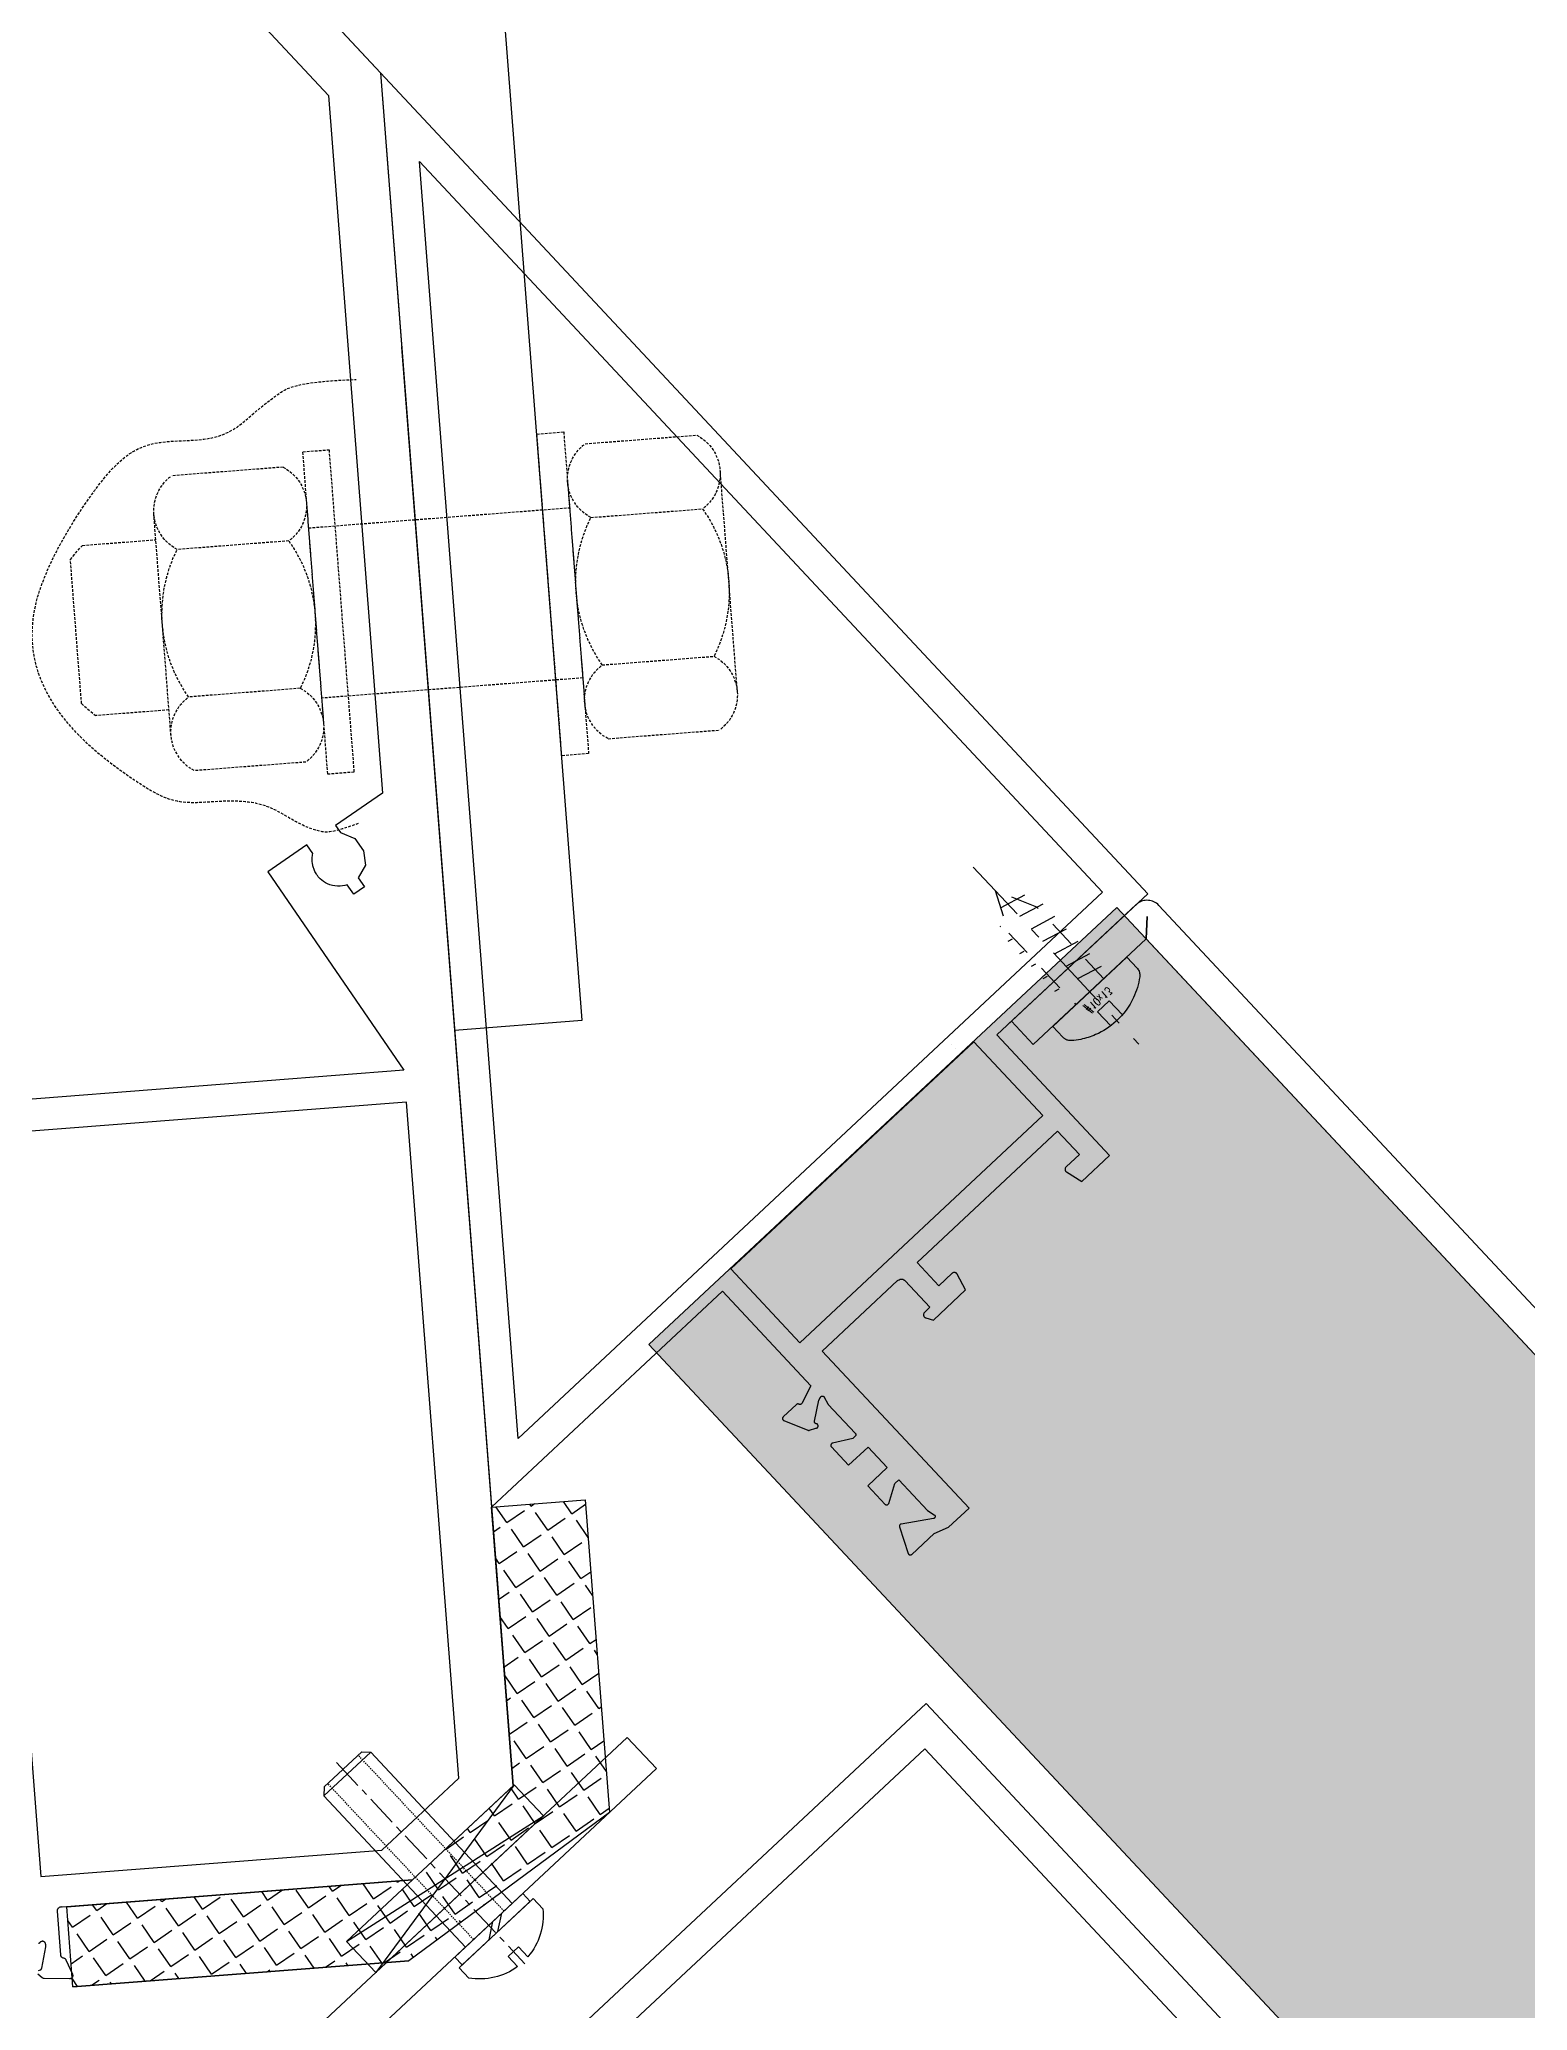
# Model space of a CAD drawing. Header units: millimetres. Extents: x -2069 to 10556, y -1036 to 8460.
# Drawn here: x 7802.4 to 7941.8, y 3614.8 to 3799.5 of the extents above; entities that cross this region are included whole.
import ezdxf

# ---------------------------------------------------------------- set-up
doc = ezdxf.new("R2010")
doc.units = ezdxf.units.MM
for name, pattern in [('ACAD_ISO04W100', [30, 24, -3, 0, -3]), ('CENTER', [2, 1.25, -0.25, 0.25, -0.25]), ('CENTER-PISA', [11, 6, -2, 1, -2]), ('CENTER2', [28.575, 19.05, -3.175, 3.175, -3.175]), ('HIDDEN', [0.375, 0.25, -0.125]), ('HIDDEN-PISA', [4.5, 2.5, -2]), ('LG', [4.1, 4, 0.1])]:
    doc.linetypes.add(name, pattern=pattern)
for name, color, linetype in [('AXIS', 1, 'ACAD_ISO04W100'), ('F-Alum', 4, 'Continuous'), ('F-dim', 1, 'Continuous'), ('F-Hidden', 9, 'HIDDEN'), ('F-Misc', 1, 'Continuous'), ('F_MISC', 8, 'Continuous'), ('Hatch', 8, 'Continuous'), ('INSUL', 173, 'Continuous'), ('XINGCAI', 4, 'LG'), ('中心线', 1, 'CENTER2'), ('虚线', 8, 'HIDDEN'), ('螺栓钉类', 241, 'Continuous')]:
    doc.layers.add(name, color=color, linetype=linetype)
doc.styles.add('ROMANS', font='simplex.shx', dxfattribs={"width": 0.8, "bigfont": 'hztxt.shx'})

# ---------------------------------------------------------------- blocks, each defined once
blk = doc.blocks.new('*U46')
at = {"layer": '中心线', "color": 1, "linetype": 'CENTER', "ltscale": 2.357948}
blk.add_line((0, 20.9), (0, -4.96), dxfattribs=at)
at = {"layer": '虚线', "linetype": 'HIDDEN', "ltscale": 0.5}
for p, q in [((-1.95, 0), (-1.95, 20)), ((1.95, 0), (1.95, 20))]:
    blk.add_line(p, q, dxfattribs=at)
at = {"layer": '螺栓钉类', "color": 241, "linetype": 'Continuous'}
for p, q in [((-2.41, 20), (-3, 19.41)), ((3, 19.41), (-3, 19.41)), ((-3, 0), (-3, 19.41)), ((2.41, 20), (-2.41, 20)), ((2.41, 20), (3, 19.41)), ((3, 0), (3, 19.41)), ((-0.91, -1), (0.53, 0)), ((0.24, -1), (1.69, 0))]:
    blk.add_line(p, q, dxfattribs=at)
blk.add_lwpolyline([(4.35, 0), (4.35, -1), (-4.35, -1), (-4.35, 0)], close=True, dxfattribs=at)
blk.add_lwpolyline([(-4.75, -1), (4.75, -1), (4.75, -2.32, -0.207256), (0.66, -4.66), (0.66, -3.38), (-0.66, -3.38), (-0.66, -4.66, -0.207256), (-4.75, -2.32)], format="xyb", close=True, dxfattribs=at)
blk = doc.blocks.new('*U47')
at = {"layer": 'F-Misc'}
blk.add_lwpolyline([(0, -4), (0, 0), (-21.5, 0), (-21.5, -4)], close=True, dxfattribs=at)
for points in [[(0, -4), (-21.5, 0)], [(-21.5, -4), (0, 0)]]:
    blk.add_lwpolyline(points, dxfattribs=at)
blk = doc.blocks.new('*U155')
at = {"layer": 'INSUL', "lineweight": 0}
h = blk.add_hatch(dxfattribs=at)
h.set_pattern_fill('岩棉', color=256, scale=60, style=0, pattern_type=2)
h.set_pattern_definition([(171.7889, (31.98, 119.4286), (-403.9210345, 60.0000015), [2.0005, -418.1072]), (146.90866, (33.7337, 118.2857), (-95.0402426, 60.000001), [2.0932, -437.4871]), (132.32733, (35.0349, 116.8571), (-106.920274, 119.9999995), [1.9323, -403.8515]), (114.797, (35.827, 115.143), (-23.76006, 60), [1.8884, -196.3933]), (91.62022, (35.8834, 113.1429), (-11.88003, 360), [2.0008, -418.1672]), (82.824825, (30.05657, 66.85714), (83.160209665, 659.99999822), [46.65104, -9750.0678]), (97.175175, (41.82346, 66.85714), (-83.16021149, 659.999997991), [46.65104, -9750.0678]), (88.37978, (35.9966, 113.1429), (11.880026, 360), [2.0008, -418.1672]), (65.203, (36.053, 115.143), (23.76006, 60), [1.8884, -196.3933]), (47.67267, (36.8452, 116.8571), (106.920274, 120), [1.9323, -403.8515]), (33.09134, (38.1463, 118.2857), (95.040242, 60.000002), [2.0932, -437.4871]), (8.2111, (39.9, 119.4286), (403.921035, 60), [2.0005, -418.1072]), (87.1662, (30, 65.7143), (11.880025, 180), [1.1443, -239.1496]), (103.9014, (30.283, 64.5714), (-47.520122, 180), [1.1773, -246.0642]), (111.6036, (30.735, 63.429), (-11.88003, 60), [1.2292, -63.304]), (122.76135, (31.4709, 62.2857), (-35.640092, 60), [1.359, -284.0386]), (138.29055, (32.4326, 61.4286), (-71.280182, 60.000001), [1.2883, -269.2446]), (152.0035, (33.5074, 60.8571), (-106.920275, 60), [1.2173, -254.4187]), (166.4772, (34.6954, 60.5714), (-237.600608, 60.000002), [1.2219, -255.3723]), (167.07075, (35.94, 60.2857), (-249.48064, 60), [1.277, -266.8823]), (12.92924, (35.94, 60.2857), (249.48064, 60), [1.277, -266.8823]), (13.5228, (37.1846, 60.5714), (237.600609, 60), [1.2219, -255.3723]), (27.9965, (38.3726, 60.8571), (118.800303, 60.000002), [1.2173, -254.4187]), (41.70945, (39.4475, 61.4286), (71.280181, 60.000002), [1.2883, -269.2446]), (57.23865, (40.4092, 62.2857), (118.800303, 180.000001), [1.359, -284.0386]), (68.3964, (41.145, 63.429), (11.88003, 60), [1.2292, -63.304]), (76.0986, (41.5972, 64.5714), (11.88003, 60), [1.1773, -246.0642]), (92.8338, (41.88, 65.7143), (-11.88003, 180), [1.1443, -239.1496])])
h.paths.add_polyline_path([(0, 0), (429.97, 0), (429.97, 60), (0, 60)])
at = {"layer": 'INSUL'}
blk.add_lwpolyline([(0, 0), (429.97, 0), (429.97, 60), (0, 60)], close=True, dxfattribs=at)
blk = doc.blocks.new('#10x13_Pan-flat-3')
at = {"color": 8, "linetype": 'HIDDEN-PISA'}
for p, q in [((-1.71, 10.8), (1.33, 11.61)), ((-2.4, 9.01), (2, 10.19)), ((-2.4, 7.41), (2.4, 8.7)), ((-2.4, 5.81), (2.4, 7.1)), ((-2.4, 4.21), (2.4, 5.5)), ((-2.4, 2.61), (2.4, 3.9)), ((-2.4, 1.01), (2.4, 2.3))]:
    blk.add_line(p, q, dxfattribs=at)
for points in [[(-1.79, 0), (-1.79, 9.2), (0, 13), (1.79, 9.2), (1.79, 0)], [(-0.75, -3.66), (-0.75, -1.85), (0.75, -1.85), (0.75, -3.66)]]:
    blk.add_lwpolyline(points, dxfattribs=at)
at = {"color": 32, "flags": 128}
blk.add_lwpolyline([(-4.75, 0), (-4.75, -1.39, 0.02045), (-4.75, -1.47, 0.043988), (-4.72, -1.64, 0.052186), (-4.64, -1.84, 0.082497), (-4.45, -2.1, 0.02583), (-4.37, -2.17, 0.072684), (-2.62, -3.19, 0.098696), (0.08, -3.7, 0.082496), (2.35, -3.3, 0.052187), (3.67, -2.67, 0.030667), (4.37, -2.17, 0.013304), (4.41, -2.14, 0.036571), (4.52, -2.03, 0.034751), (4.6, -1.92, 0.021821), (4.64, -1.85, 0.022804), (4.68, -1.76, 0.022806), (4.71, -1.68, 0.021818), (4.73, -1.59, 0.034754), (4.75, -1.45, 0.01611), (4.75, -1.39), (4.75, 0)], format="xyb", close=True, dxfattribs=at)
at = {"layer": 'AXIS', "color": 8, "linetype": 'CENTER-PISA'}
blk.add_line((0, 15.99), (0, -6.7), dxfattribs=at)
at = {"layer": 'Defpoints', "color": 8, "style": 'ROMANS', "oblique": 360, "width": 0.8}
blk.add_text('#10x13', height=0.75, rotation=180, dxfattribs=at).set_placement((1.46, -0.75))
blk = doc.blocks.new('A$C5137bee4')
at = {"layer": 'Hatch', "extrusion": (3.25153e-06, 1.90405e-06, 1)}
h = blk.add_hatch(dxfattribs=at)
h.set_pattern_fill('ANGLE', color=256, scale=10, angle=32.4538)
h.set_pattern_definition([(32.453754, (3685.6706, 83808.4), (-1.4757014, 2.32051834), [2, -0.75]), (122.453754, (3685.6706, 83808.4), (-2.32051834, -1.4757014), [2, -0.75])])
h.paths.add_polyline_path([(56.61, 80.89), (65.42, 81.27), (66.67, 51.89), (47.41, 38.66), (15.87, 37.32), (15.55, 44.84), (48, 46.22), (57.73, 54.7)])
at = {"layer": 'F-Alum', "extrusion": (-1.39685e-07, 7.20563e-06, 1)}
blk.add_line((120.06, 136.2, 0), (106.56, 124.44, 0), dxfattribs=at)
at = {"layer": 'F-Alum', "extrusion": (1.18609e-07, 6.83053e-06, 1)}
for p, q in [((96.68, 61.06, 0), (13.75, -11.21, 0)), ((96.39, 56.83, 0), (13.46, -15.45, 0))]:
    blk.add_line(p, q, dxfattribs=at)
at = {"layer": 'F-Alum', "extrusion": (1.18609e-07, 6.83053e-06, 1), "elevation": 0, "flags": 128}
for points in [[(-5.75, 280.54), (50.88, 215.58), (57.73, 54.7), (48, 46.22), (15.11, 44.82, 0.024469), (15.07, 44.83, 0.098696), (14.91, 44.81, 0.082496), (14.79, 44.75, 0.052187), (14.72, 44.69, 0.043988), (14.68, 44.63, 0.036571), (14.65, 44.57, 0.034751), (14.63, 44.52, 0.021821), (14.63, 44.48, 0.016622), (14.62, 44.46), (14.8, 40.35, 0.013937), (14.8, 40.33, 0.034754), (14.81, 40.29, 0.036571), (14.82, 40.25, 0.043988), (14.84, 40.2, 0.052185), (14.88, 40.15, 0.082496), (14.96, 40.09, 0.081662), (15.05, 40.06, -0.081662), (15.15, 40.03, -0.082497), (15.22, 39.98, -0.052186), (15.26, 39.93, -0.041949), (15.29, 39.88), (15.86, 38.49, -0.002035), (15.86, 38.49, -0.036572), (15.87, 38.45, -0.034752), (15.88, 38.41, -0.013938), (15.88, 38.39, -0.00788), (15.88, 38.38, -0.022804), (15.88, 38.36, -0.022806), (15.88, 38.33, -0.021821), (15.87, 38.3, -0.034751), (15.86, 38.26, -0.036571), (15.84, 38.22, -0.043988), (15.81, 38.18, -0.052185), (15.76, 38.14, -0.082496), (15.67, 38.09, -0.067804), (15.59, 38.08, -0.02182), (15.57, 38.08), (15.57, 38.08), (13.2, 38.19, -0.008864), (13.19, 38.19, -0.098699), (13.07, 38.22, -0.067391), (13.01, 38.27), (12.63, 38.61, -0.015022)], [(12.7, 38.95), (12.87, 39, 0.00225), (12.87, 39, 0.082496), (12.93, 39.03, 0.052185), (12.96, 39.06, 0.043988), (12.98, 39.09, 0.036571), (12.99, 39.12, 0.034751), (13, 39.14, 0.00985), (13.01, 39.15), (13.45, 41.15, 0.011968), (13.45, 41.17, 0.022806), (13.46, 41.19, 0.022804), (13.46, 41.22, 0.007879), (13.46, 41.23), (13.45, 41.39, 0.013938), (13.45, 41.41, 0.034752), (13.44, 41.45, 0.036572), (13.43, 41.49, 0.043988), (13.41, 41.54, 0.052186), (13.37, 41.59, 0.082497), (13.29, 41.65, 0.098699), (13.18, 41.68, 0.030689), (13.14, 41.68, 0.067802), (13.06, 41.66, 0.082496), (12.97, 41.62, 0.052187), (12.93, 41.58, 0.00812), (12.92, 41.57, -0.00812), (12.91, 41.56, -0.052185), (12.87, 41.52, -0.082496), (12.78, 41.47, -0.067804)], [(-1.4, 267.94), (45.96, 213.61), (48.74, 148.11), (44.22, 145.23), (44.66, 144.55), (45.99, 143.96), (46.75, 142.76), (46.89, 141.41), (46.19, 140.25), (46.74, 139.4), (45.71, 138.74), (45.14, 139.64, -0.09349), (44.22, 139.54, -0.098699), (43.28, 139.8, -0.082496), (42.62, 140.29, -0.052185), (42.3, 140.7, -0.043988), (42.11, 141.09, -0.036571), (41.99, 141.44, -0.034754), (41.94, 141.78, -0.021818), (41.92, 142, -0.022806), (41.93, 142.23, -0.022804), (41.96, 142.46, -0.021821), (42.01, 142.67, -0.001148), (42.01, 142.68), (41.49, 143.5), (37.73, 141.11), (49.83, 122.08), (4.89, 120.16)], [(51.97, 189.8), (56.61, 80.89), (78.93, 100.35), (86.9, 91.21), (86.01, 89.59, -0.007805), (86.01, 89.59), (86.01, 89.59, -0.009552), (86, 89.58, -0.025191), (85.99, 89.57, -0.021821), (85.98, 89.55), (85.98, 89.55, -0.022804), (85.97, 89.54), (85.97, 89.54, -0.022806), (85.95, 89.53), (85.95, 89.53, -0.005775), (85.95, 89.53, -0.016042), (85.94, 89.52, -0.034754), (85.91, 89.51), (85.91, 89.51, -0.036571), (85.89, 89.5), (85.89, 89.5, -0.011045), (85.88, 89.49, -0.032927), (85.85, 89.49, -0.049435), (85.81, 89.49, -0.002743), (85.81, 89.49, -0.049435), (85.77, 89.5, -0.032927), (85.75, 89.51, -0.011045), (85.74, 89.52, -0.000175), (85.74, 89.52), (85.72, 89.52, 0.000175), (85.72, 89.52, 0.011044), (85.71, 89.53, 0.032927), (85.69, 89.54, 0.049435), (85.65, 89.55, 0.002743), (85.65, 89.55, 0.049435), (85.61, 89.55, 0.032927), (85.58, 89.54, 0.011044), (85.58, 89.54), (85.58, 89.54, 0.036572), (85.55, 89.53), (85.55, 89.53, 0.034752), (85.52, 89.52, 0.016043), (85.51, 89.51, 0.005774), (85.51, 89.51), (85.51, 89.51, 0.022699), (85.49, 89.5), (84.21, 88.38), (84.21, 88.38, 0.000105), (84.21, 88.38), (84.21, 88.38, 0.022806), (84.2, 88.37), (84.2, 88.37, 0.021821), (84.19, 88.35, 0.025188), (84.17, 88.34, 0.009555), (84.17, 88.33), (84.17, 88.33, 0.036571), (84.16, 88.31, 0.036216), (84.15, 88.28, 0.00776), (84.15, 88.27, 0.04441), (84.14, 88.24, 0.007757), (84.14, 88.23, 0.036219), (84.14, 88.2, 0.036571), (84.15, 88.17, 0.009552), (84.15, 88.17, 0.025191), (84.16, 88.15, 0.021821), (84.17, 88.13, 0.022804), (84.18, 88.12, 0.022806), (84.19, 88.1, 0.005775), (84.19, 88.1, 0.016042), (84.2, 88.09, 0.034754), (84.22, 88.07, 0.036571), (84.25, 88.05, 0.011045), (84.25, 88.05), (84.25, 88.05, 0.010598), (84.26, 88.05), (86.49, 87.06, 0.022322), (86.51, 87.05, 0.049435), (86.55, 87.04, 0.002743), (86.55, 87.04, 0.049435), (86.59, 87.04, 0.032927), (86.61, 87.05, 0.011045), (86.62, 87.05), (86.62, 87.05, 0.006723), (86.63, 87.05), (87.23, 87.22), (87.23, 87.22, 0.044577), (87.27, 87.22, 0.032927), (87.3, 87.23, 0.011045), (87.31, 87.23), (87.31, 87.23, 0.036571), (87.34, 87.24), (87.34, 87.24, 0.034754), (87.36, 87.25, 0.016042), (87.37, 87.26, 0.005775), (87.38, 87.26), (87.38, 87.26, 0.022806), (87.39, 87.27), (87.39, 87.27, 0.022804), (87.41, 87.29), (87.41, 87.29, 0.021821), (87.42, 87.3, 0.025191), (87.43, 87.32, 0.009552), (87.43, 87.32), (87.43, 87.32, 0.036571), (87.45, 87.35, 0.036219), (87.46, 87.38, 0.007757), (87.46, 87.39, 0.04441), (87.46, 87.42, 0.00776), (87.46, 87.43, 0.036216), (87.46, 87.46, 0.036571), (87.45, 87.49, 0.009555), (87.45, 87.5, 0.025188), (87.44, 87.52, 0.021821), (87.44, 87.53, 0.022806), (87.43, 87.55, 0.022804), (87.41, 87.56, 0.005775), (87.41, 87.57, 0.016043), (87.4, 87.58, 0.034752), (87.38, 87.59, 0.036572), (87.36, 87.61, 0.011044), (87.35, 87.62), (87.35, 87.62, 0.02694), (87.33, 87.62, -0.023508), (87.31, 87.63, -0.002743), (87.31, 87.63, -0.049435), (87.27, 87.63, -0.032927), (87.24, 87.64, -0.011045), (87.24, 87.65, -0.036571), (87.21, 87.67, -0.034754), (87.19, 87.68, -0.016042), (87.18, 87.69, -0.005775), (87.18, 87.7, -0.022806), (87.17, 87.71, -0.022804), (87.16, 87.73, -0.021821), (87.15, 87.74, -0.025191), (87.14, 87.76, -0.009552), (87.14, 87.77, -0.036571), (87.13, 87.8, -0.036219), (87.13, 87.83, -0.007757), (87.13, 87.83, -0.04441), (87.14, 87.87, -0.007261), (87.14, 87.87), (87.14, 87.87), (87.62, 89.82), (87.78, 90.1, -0.007804), (87.78, 90.11), (87.78, 90.11, -0.009555), (87.78, 90.11, -0.025188), (87.8, 90.13, -0.021821), (87.81, 90.14), (87.81, 90.14, -0.022806), (87.82, 90.16), (87.82, 90.16, -0.022804), (87.83, 90.17), (87.83, 90.17, -0.005775), (87.84, 90.17, -0.016044), (87.85, 90.18, -0.034751), (87.87, 90.19), (87.87, 90.19, -0.036571), (87.9, 90.2), (87.9, 90.2, -0.011045), (87.91, 90.2, -0.032927), (87.94, 90.21, -0.049435), (87.98, 90.2, -0.002742), (87.98, 90.2, -0.049436), (88.02, 90.2, -0.032929), (88.04, 90.18, -0.011043), (88.05, 90.18, -0.036572), (88.07, 90.17, -0.034752), (88.09, 90.15, -0.016045), (88.1, 90.14, -0.005773), (88.11, 90.13, -0.022804), (88.12, 90.12, -0.022806), (88.13, 90.1, -0.014179), (88.13, 90.09), (88.45, 89.45, 0.01418), (88.45, 89.44, 0.022804), (88.46, 89.42, 0.022806), (88.47, 89.41, 0.005669), (88.48, 89.4), (88.48, 89.4), (90.91, 86.61, -0.00567), (90.91, 86.61, -0.022804), (90.92, 86.6, -0.022806), (90.93, 86.58, -0.021821), (90.94, 86.56, -0.025188), (90.95, 86.55, -0.009555), (90.95, 86.54, -0.036571), (90.96, 86.51, -0.036216), (90.96, 86.48, -0.00776), (90.96, 86.47, -0.04441), (90.95, 86.44, -0.007757), (90.95, 86.43, -0.036219), (90.94, 86.41, -0.036571), (90.93, 86.38), (90.93, 86.38, -0.009552), (90.93, 86.37, -0.025191), (90.91, 86.36, -0.021821), (90.9, 86.34), (90.9, 86.34, -0.022804), (90.89, 86.33), (90.89, 86.33, -0.000107), (90.89, 86.33), (90.89, 86.33), (90.65, 86.12), (88.74, 85.75, 0.00405), (88.74, 85.75, 0.011045), (88.73, 85.75), (88.73, 85.75, 0.036571), (88.7, 85.74), (88.7, 85.74, 0.034751), (88.68, 85.73, 0.016044), (88.67, 85.72, 0.005775), (88.66, 85.72), (88.66, 85.72, 0.022804), (88.65, 85.71), (88.65, 85.71, 0.022806), (88.64, 85.69), (88.64, 85.69, 0.021821), (88.62, 85.68, 0.025188), (88.61, 85.66, 0.009555), (88.61, 85.66), (88.61, 85.66, 0.036571), (88.6, 85.63, 0.036216), (88.59, 85.6, 0.00776), (88.58, 85.6, 0.04441), (88.58, 85.56, 0.007757), (88.58, 85.56, 0.036219), (88.58, 85.53, 0.036571), (88.59, 85.5, 0.009552), (88.59, 85.49, 0.025191), (88.6, 85.47, 0.021821), (88.61, 85.46, 0.022804), (88.62, 85.44, 0.022806), (88.63, 85.43, 0.005669), (88.63, 85.42), (90.18, 83.64), (92.07, 85.28), (93.8, 83.29), (93.8, 83.29), (91.92, 81.65), (93.48, 79.86, 0.016148), (93.48, 79.85, 0.034754), (93.5, 79.84, 0.036571), (93.53, 79.82, 0.043988), (93.56, 79.81, 0.052185), (93.6, 79.8, 0.082496), (93.67, 79.8, 0.098699), (93.74, 79.83, 0.098699), (93.79, 79.89, 0.061066), (93.82, 79.93), (94.45, 81.77), (94.83, 82.11), (97.41, 79.15), (98.03, 78.73, -0.014565), (98.04, 78.73, -0.034751), (98.06, 78.71, -0.021821), (98.08, 78.69, -0.022804), (98.09, 78.68, -0.022806), (98.1, 78.66, -0.021821), (98.1, 78.65, -0.034751), (98.11, 78.62, -0.036571), (98.12, 78.59, -0.043988), (98.12, 78.56, -0.052185), (98.12, 78.52, -0.082496), (98.09, 78.46, -0.098699), (98.04, 78.4, -0.098699), (97.96, 78.37, -0.019316), (97.95, 78.37), (94.91, 77.96, 0.019316), (94.9, 77.96, 0.098699), (94.83, 77.93, 0.098696), (94.77, 77.88, 0.082496), (94.75, 77.81, 0.052187), (94.74, 77.77, 0.043988), (94.74, 77.74, 0.035313), (94.75, 77.71), (95.48, 75.18, 0.001257), (95.48, 75.18, 0.034751), (95.49, 75.15, 0.021821), (95.5, 75.14, 0.022804), (95.51, 75.12, 0.022806), (95.52, 75.11, 0.021818), (95.53, 75.09, 0.034754), (95.55, 75.07, 0.036571), (95.57, 75.06, 0.043988), (95.61, 75.04, 0.052185), (95.65, 75.04, 0.082496), (95.71, 75.04, 0.098699), (95.78, 75.07, 0.028478), (95.8, 75.08), (97.98, 76.98), (99.34, 77.51), (101.32, 79.23), (88.08, 94.42), (95.37, 100.78, -0.028477), (95.42, 100.81, -0.098699), (95.6, 100.89, -0.082497), (95.76, 100.9, -0.052186), (95.86, 100.88, -0.043988), (95.94, 100.84, -0.036572), (96, 100.8, -0.034752), (96.05, 100.76, -0.016149), (96.08, 100.73), (98.31, 98.17), (97.78, 97.71, 0.070022), (97.73, 97.65, 0.082496), (97.69, 97.56, 0.052187), (97.68, 97.49, 0.043988), (97.68, 97.44, 0.036571), (97.69, 97.4, 0.034751), (97.71, 97.36, 0.021821), (97.72, 97.34, 0.022804), (97.73, 97.31, 0.022806), (97.75, 97.29, 0.021818), (97.77, 97.27, 0.034754), (97.8, 97.24, 0.036571), (97.83, 97.22, 0.043486), (97.88, 97.2), (98.59, 96.96), (101.71, 99.68), (100.97, 101.18, 0.014179), (100.97, 101.2, 0.022806), (100.95, 101.22, 0.022804), (100.94, 101.24, 0.021821), (100.92, 101.26, 0.034751), (100.89, 101.29, 0.036571), (100.85, 101.31, 0.043988), (100.8, 101.34, 0.052185), (100.74, 101.35, 0.082499), (100.64, 101.35, 0.098699), (100.53, 101.3, 0.028476), (100.51, 101.28), (99.23, 100.16), (97.26, 102.42), (110.82, 114.25), (112.8, 111.99), (111.51, 110.87, 0.070022), (111.46, 110.81, 0.082496), (111.42, 110.72, 0.052187), (111.41, 110.66, 0.043988), (111.41, 110.6, 0.036571), (111.42, 110.56, 0.034751), (111.44, 110.52, 0.021821), (111.45, 110.5, 0.022804), (111.46, 110.47, 0.022806), (111.48, 110.45, 0.021818), (111.5, 110.43, 0.034754), (111.53, 110.41, 0.014565), (111.54, 110.4), (112.94, 109.46), (115.62, 111.79), (115.62, 111.79), (105.45, 123.46), (120.06, 136.2), (50.88, 215.58), (54.8, 123.42)]]:
    blk.add_lwpolyline(points, format="xyb", dxfattribs=at)
at = {"layer": 'F-Alum', "extrusion": (1.18609e-07, 6.83053e-06, 1), "elevation": 0}
blk.add_lwpolyline([(59.34, 87.23), (54.24, 207.15), (115.83, 136.49)], close=True, dxfattribs=at)
at = {"layer": 'F-Alum', "extrusion": (-3.41672e-06, 4.34927e-06, 1), "elevation": 0, "flags": 128}
blk.add_lwpolyline([(106.87, 124.7), (108.84, 122.44), (119.77, 131.97), (119.92, 134.08), (119.77, 131.97), (485.53, -287.66), (487.65, -287.8), (485.53, -287.66), (474.6, -297.19), (476.57, -299.45), (488.63, -288.93), (488.63, -288.93, 0.022806), (488.73, -288.84, 0.021818), (488.82, -288.74, 0.034754), (488.94, -288.57, 0.036571), (489.03, -288.37, 0.043988), (489.11, -288.12, 0.052185), (489.15, -287.81, 0.082496), (489.07, -287.33, 0.098696), (488.78, -286.82), (121.05, 135.07, 0.000002), (121.05, 135.07, 0.098699), (120.58, 135.43, 0.082496), (120.11, 135.57, 0.052185), (119.8, 135.58, 0.043988), (119.54, 135.54, 0.036571), (119.33, 135.47, 0.034751), (119.15, 135.37, 0.021821), (119.04, 135.3, 0.022803), (118.93, 135.22)], format="xyb", close=True, dxfattribs=at)
at = {"layer": 'F-Alum', "extrusion": (-1.39685e-07, 7.20563e-06, 1), "elevation": 0}
blk.add_lwpolyline([(109.51, 115.76), (86.01, 95.28), (79.78, 102.42), (103.28, 122.9)], close=True, dxfattribs=at)
at = {"layer": 'F-Alum', "extrusion": (2.99015e-07, 9.07585e-06, 1)}
blk.add_lwpolyline([(49.98, 119.08), (10.25, 117.39), (13.22, 47.75), (45.22, 49.11), (52.68, 55.61)], close=True, dxfattribs=at)
at = {"layer": 'F-Alum', "extrusion": (1.18609e-07, 6.83053e-06, 1), "elevation": 0}
blk.add_lwpolyline([(96.39, 56.83), (429.74, -325.62), (432, -323.65), (96.68, 61.06)], dxfattribs=at)
at = {"layer": 'F-Alum', "extrusion": (1.18609e-07, 6.83053e-06, 1), "elevation": 0, "flags": 128}
blk.add_lwpolyline([(23.06, 19.18), (59.07, -22.12), (62.08, -19.5), (28.71, 18.8), (71.21, 55.85), (68.58, 58.86)], close=True, dxfattribs=at)
at = {"layer": 'Hatch', "extrusion": (2.99015e-07, 9.07585e-06, 1)}
blk.add_line((54.8, 123.42, 0), (57.73, 54.7, 0), dxfattribs=at)
at = {"layer": 'Hatch', "extrusion": (-1.39685e-07, 7.20563e-06, 1)}
for p, q in [((101.19, 122.68, 0), (101.19, 122.68, 0)), ((101.51, 122.32, 0), (101.51, 122.32, 0))]:
    blk.add_line(p, q, dxfattribs=at)
at = {"layer": 'Hatch', "extrusion": (3.25153e-06, 1.90405e-06, 1), "elevation": 0}
for points in [[(56.61, 80.89), (65.42, 81.27), (66.67, 51.89), (47.41, 38.66), (15.87, 37.32), (15.55, 44.84), (48, 46.22), (57.73, 54.7), (56.61, 80.89)], [(15.87, 37.32), (47.41, 38.66), (47.41, 38.66)]]:
    blk.add_lwpolyline(points, dxfattribs=at)
at = {"layer": 'F_MISC', "extrusion": (1.39685e-07, -7.20563e-06, -1), "zscale": -1, "rotation": 318.9236612375894}
blk.add_blockref('#10x13_Pan-flat-3', (-114.31, 127.2, 0), dxfattribs=at)
at = {"layer": 'F_MISC', "ltscale": 18000, "extrusion": (-4.2581e-06, 5.10874e-06, 1), "zscale": -1, "rotation": 131.0765774113238}
blk.add_blockref('*U155', (399.63, -189.11, 0), dxfattribs=at)
at = {"layer": 'F_MISC', "extrusion": (3.95474e-06, 2.42945e-06, 1), "rotation": 41.0765773848147}
blk.add_blockref('*U46', (55, 41.72, 0), dxfattribs=at)
at = {"layer": 'F_MISC', "extrusion": (-3.95474e-06, -2.42945e-06, -1), "zscale": -1, "rotation": 138.9234226357609}
blk.add_blockref('*U47', (-60.47, 51.79, 0), dxfattribs=at)
blk = doc.blocks.new('A$C7C8B7527')
at = {"layer": 'F-Hidden'}
for p, q in [((-4.44, 13.86), (-14.94, 13.86)), ((23.94, 13.86), (34.44, 13.86)), ((-16.86, -10.39), (-16.86, 10.39)), ((-2.52, 10.39), (-2.52, -10.39)), ((22.02, 10.39), (22.02, -10.39)), ((36.36, -10.39), (36.36, 10.39)), ((22.02, 8), (-2.52, 8)), ((43.26, 8), (36.36, 8)), ((44.48, 6.78), (43.26, 8)), ((-4.44, 6.93), (-14.94, 6.93)), ((23.94, 6.93), (34.44, 6.93)), ((44.48, -6.78), (44.48, 6.78)), ((-4.44, -6.93), (-14.94, -6.93)), ((23.94, -6.93), (34.44, -6.93)), ((44.48, -6.78), (43.26, -8)), ((-2.52, -8), (22.02, -8)), ((36.36, -8), (43.26, -8)), ((-4.44, -13.86), (-14.94, -13.86)), ((23.94, -13.86), (34.44, -13.86))]:
    blk.add_line(p, q, dxfattribs=at)
for points in [[(-2.52, -15.12), (0, -15.12), (0, 15.12), (-2.52, 15.12)], [(22.02, -15.12), (19.5, -15.12), (19.5, 15.12), (22.02, 15.12)]]:
    blk.add_lwpolyline(points, close=True, dxfattribs=at)
for centre, radius, start, end in [((-12.77, 10.39), 4.08, 122.0037, 237.997), ((-6.6, 10.39), 4.08, 302.003, 57.997), ((26.1, 10.39), 4.08, 122.003, 237.997), ((32.27, 10.39), 4.08, 302.003, 57.9963), ((-3.4, 0), 13.46, 149.02, 210.98), ((-15.98, 0), 13.46, 329.02, 30.98), ((35.48, 0), 13.46, 149.02, 210.98), ((22.9, 0), 13.46, 329.02, 30.98), ((-12.77, -10.39), 4.08, 122.003, 237.997), ((-6.6, -10.39), 4.08, 302.003, 57.997), ((26.1, -10.39), 4.08, 122.003, 237.997), ((32.27, -10.39), 4.08, 302.003, 57.997)]:
    blk.add_arc(centre, radius, start, end, dxfattribs=at)
blk.add_open_spline([(19.5, -19.98), (22.01, -20.69), (24.71, -20.23), (27.48, -17.15), (32.98, -16.83), (36.62, -16.96), (41.27, -13.5), (47.04, -8.16), (50.77, 0.83), (42.18, 12.93), (36.16, 18.6), (30.01, 15.63), (25.78, 19.69), (22.09, 21.77), (16.5, 21.52)], degree=3, knots=[8.785679, 8.785679, 8.785679, 8.785679, 10.363182, 16.71335, 23.215219, 29.54252, 34.449593, 43.109713, 58.710229, 68.219705, 75.649474, 90.475387, 96.066113, 98.130474, 98.130474, 98.130474, 98.130474], dxfattribs=at)

msp = doc.modelspace()

# ---------------------------------------------------------------- linework, layer by layer
at = {"layer": 'XINGCAI', "elevation": 0}
msp.add_lwpolyline([(7805.74, 3844.62), (7785.17, 3883.27), (7806.35, 3894.54), (7808.82, 3902.66), (7804.24, 3911.27), (7803.18, 3913.26, 0.238784), (7785.44, 3925.73), (7778.47, 3922.02), (7782.67, 3914.12, -2.998368), (7771.54, 3908.2), (7767.34, 3916.1), (7760.37, 3912.4, 0.238911), (7760.81, 3890.7), (7771.58, 3870.46), (7771.58, 3870.46), (7779.57, 3855.46, 0.065717), (7781.09, 3853.33), (7834.3, 3796.4), (7841.25, 3706.69), (7853.21, 3707.61), (7845.94, 3801.52), (7805.65, 3844.63)], format="xyb", dxfattribs=at)

# ---------------------------------------------------------------- block references
at = {"extrusion": (1.18609e-07, -6.83053e-06, 1), "rotation": 1.989630818855079}
msp.add_blockref('A$C5137bee4', (7790.94, 3579.18, -0.03), dxfattribs=at)
at = {"layer": 'F-dim', "xscale": -1, "rotation": 4.427361104490615}
msp.add_blockref('A$C7C8B7527', (7850.13, 3747.47, 0), dxfattribs=at)

doc.saveas('drawing.dxf')
